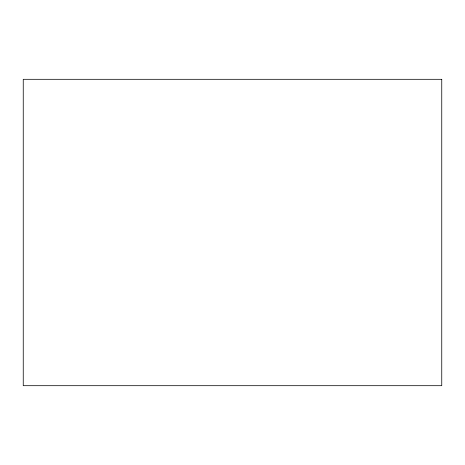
<?xml version="1.0" encoding="UTF-8"?>
<svg xmlns="http://www.w3.org/2000/svg" width="465" height="465" viewBox="0 0 465 465"><rect width="100%" height="100%" fill="white"/><g stroke="black" fill="none" stroke-linecap="round" stroke-linejoin="round"><path stroke-width="0.7" d="M441.75 79.312L23.25 79.312L23.25 385.688L441.75 385.688L441.75 79.312"/></g></svg>
